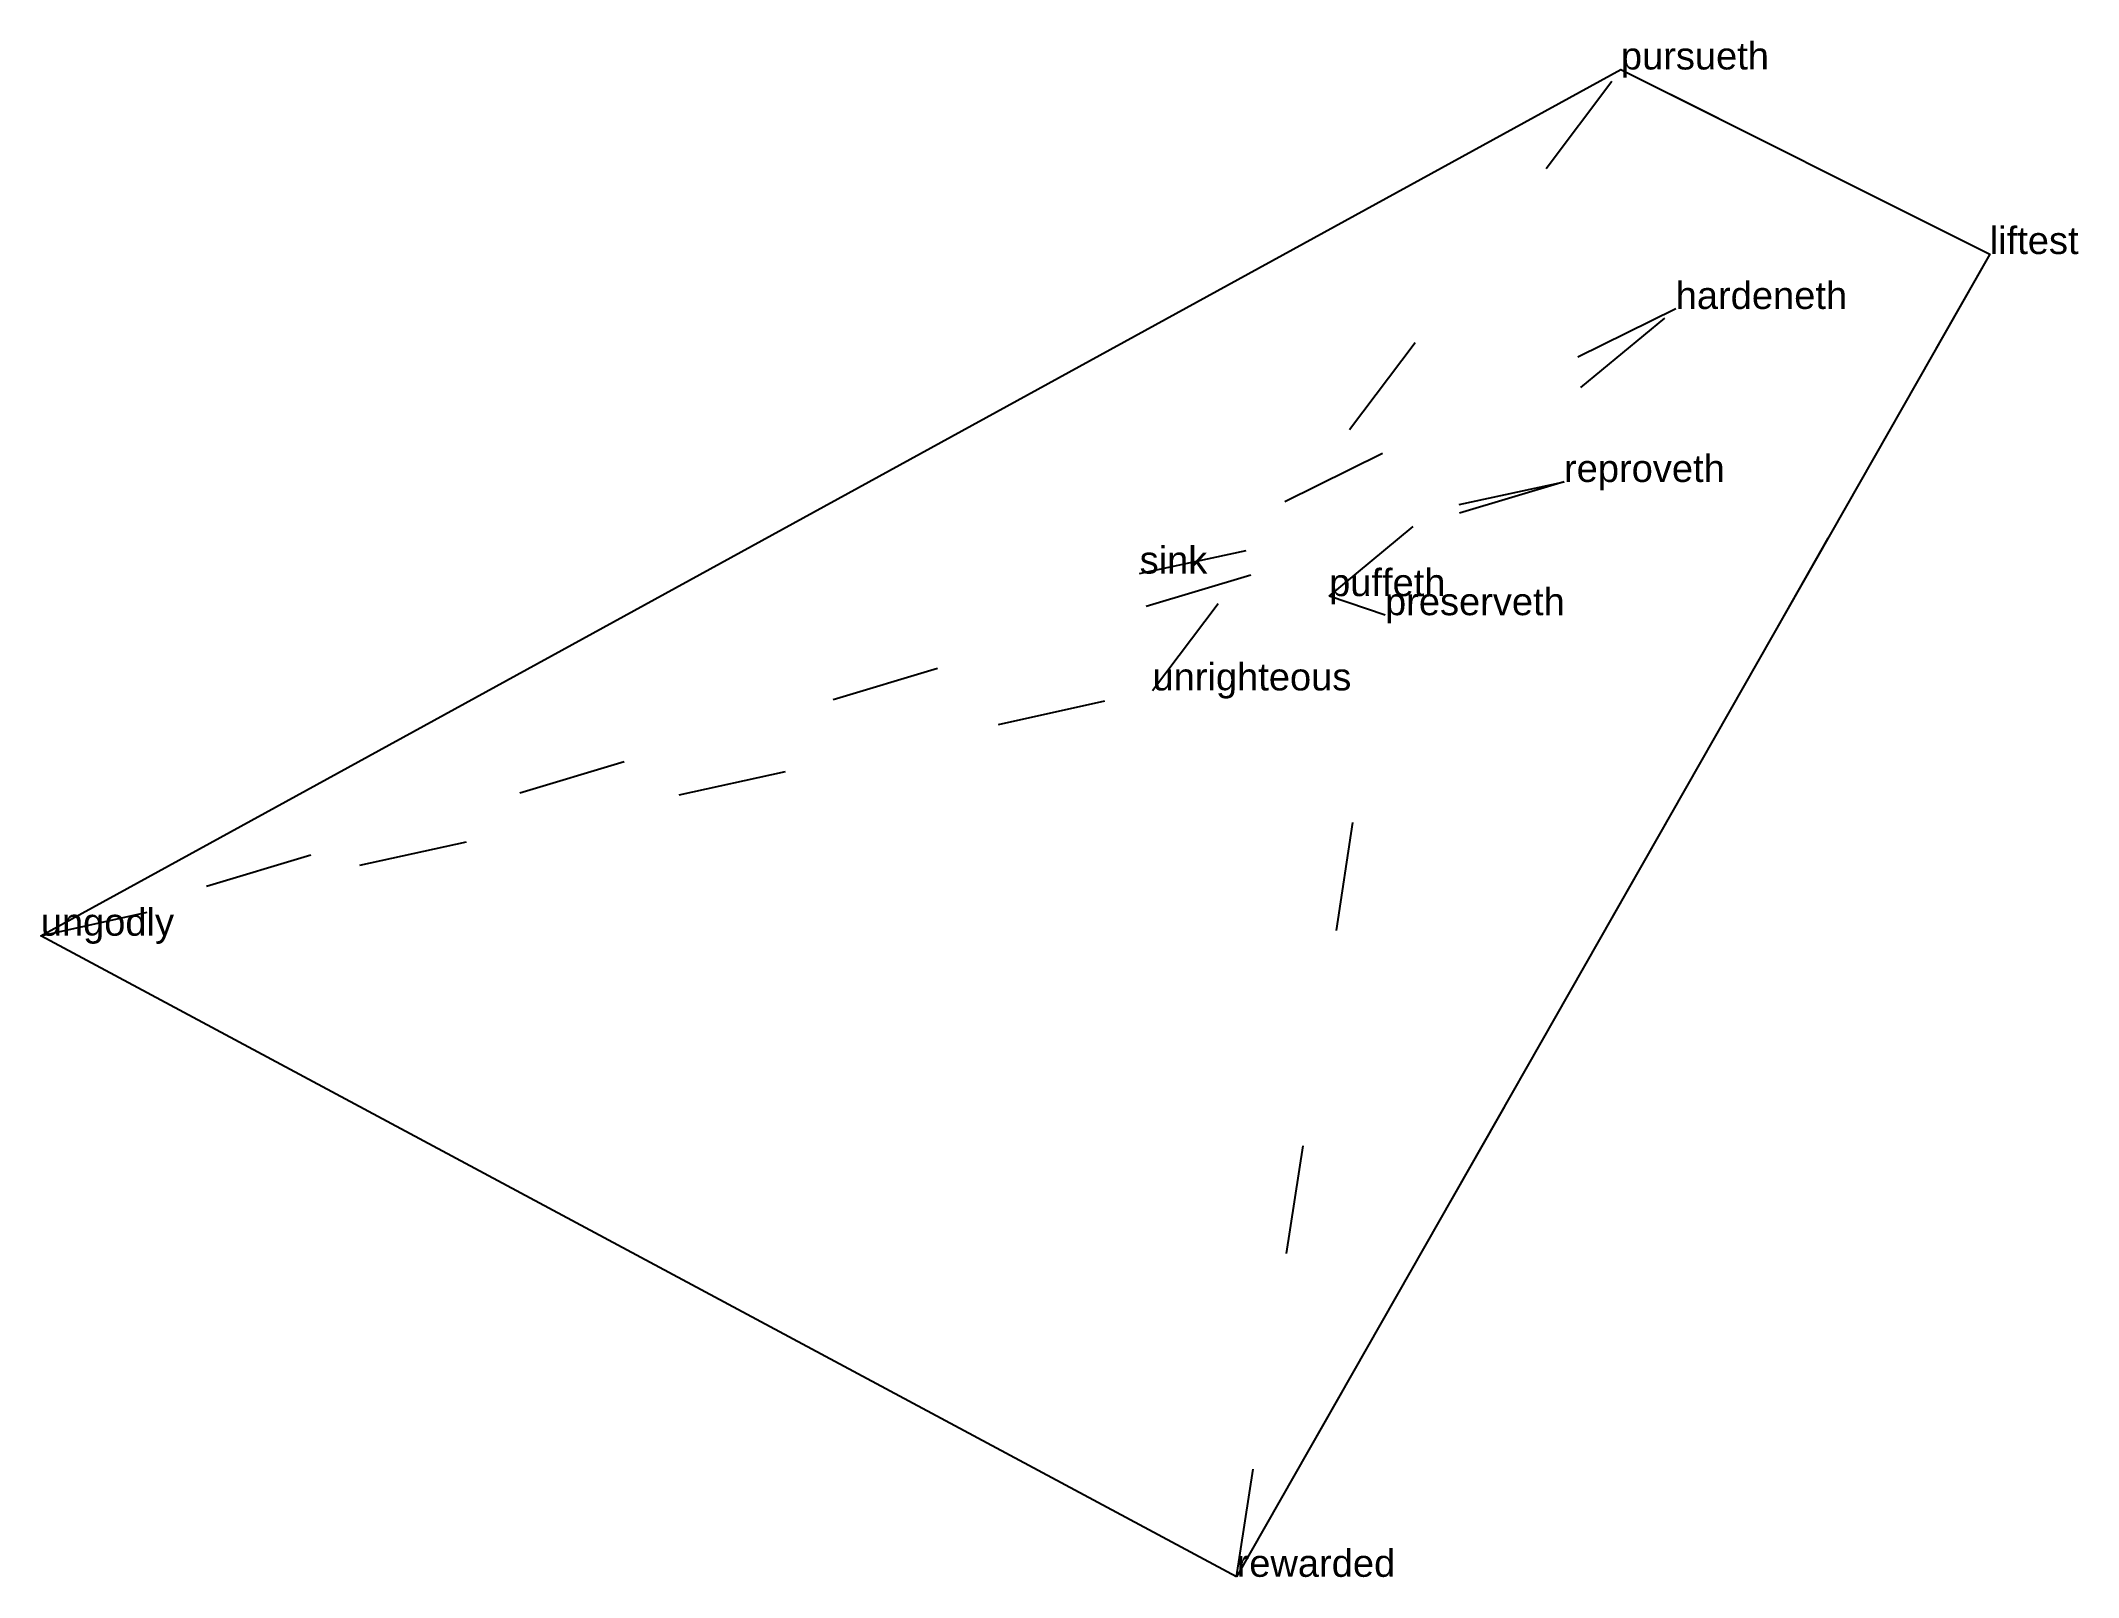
# Model space of a CAD drawing. Extents: x 1.06 to 2.93, y 1.16 to 2.57.
import ezdxf

# ---------------------------------------------------------------- set-up
doc = ezdxf.new("R2010")
doc.units = 0
doc.linetypes.add('DOT', pattern=[0.2, 0, -0.2])
doc.layers.add('TEXT', color=1, linetype='CONTINUOUS')
doc.styles.get("Standard").update_dxf_attribs({"font": 'arial.ttf'})

msp = doc.modelspace()

# ---------------------------------------------------------------- linework, layer by layer
at = {"layer": 'INTERNAL', "linetype": 'DOT'}
msp.add_polyline3d([(2.8532, 2.3766, 0), (2.162, 1.1632, 0), (2.2982, 2.0453, 0), (2.2469, 2.0628, 0), (2.565, 2.3262, 0), (2.073, 2.0835, 0), (2.4625, 2.1675, 0), (1.0645, 1.7513, 0), (2.0848, 1.9763, 0), (2.5147, 2.5459, 0), (2.8532, 2.3766, 0)], close=True, dxfattribs=at)
at = {"layer": 'OUTLINE', "linetype": 'CONTINUOUS'}
msp.add_polyline3d([(2.162, 1.1632, 0), (1.0645, 1.7513, 0), (2.5147, 2.5459, 0), (2.8532, 2.3766, 0), (2.162, 1.1632, 0)], close=True, dxfattribs=at)

# ---------------------------------------------------------------- texts
at = {"layer": 'TEXT'}
for s, p in [('pursueth', (2.5147, 2.5459)), ('liftest', (2.8532, 2.3766)), ('hardeneth', (2.565, 2.3262)), ('reproveth', (2.4625, 2.1675)), ('sink', (2.073, 2.0835)), ('puffeth', (2.2469, 2.0628)), ('preserveth', (2.2982, 2.0453)), ('unrighteous', (2.0848, 1.9763)), ('ungodly', (1.0645, 1.7513)), ('rewarded', (2.162, 1.1632))]:
    msp.add_text(s, height=0.025, dxfattribs=at).set_placement(p)

doc.saveas('drawing.dxf')
